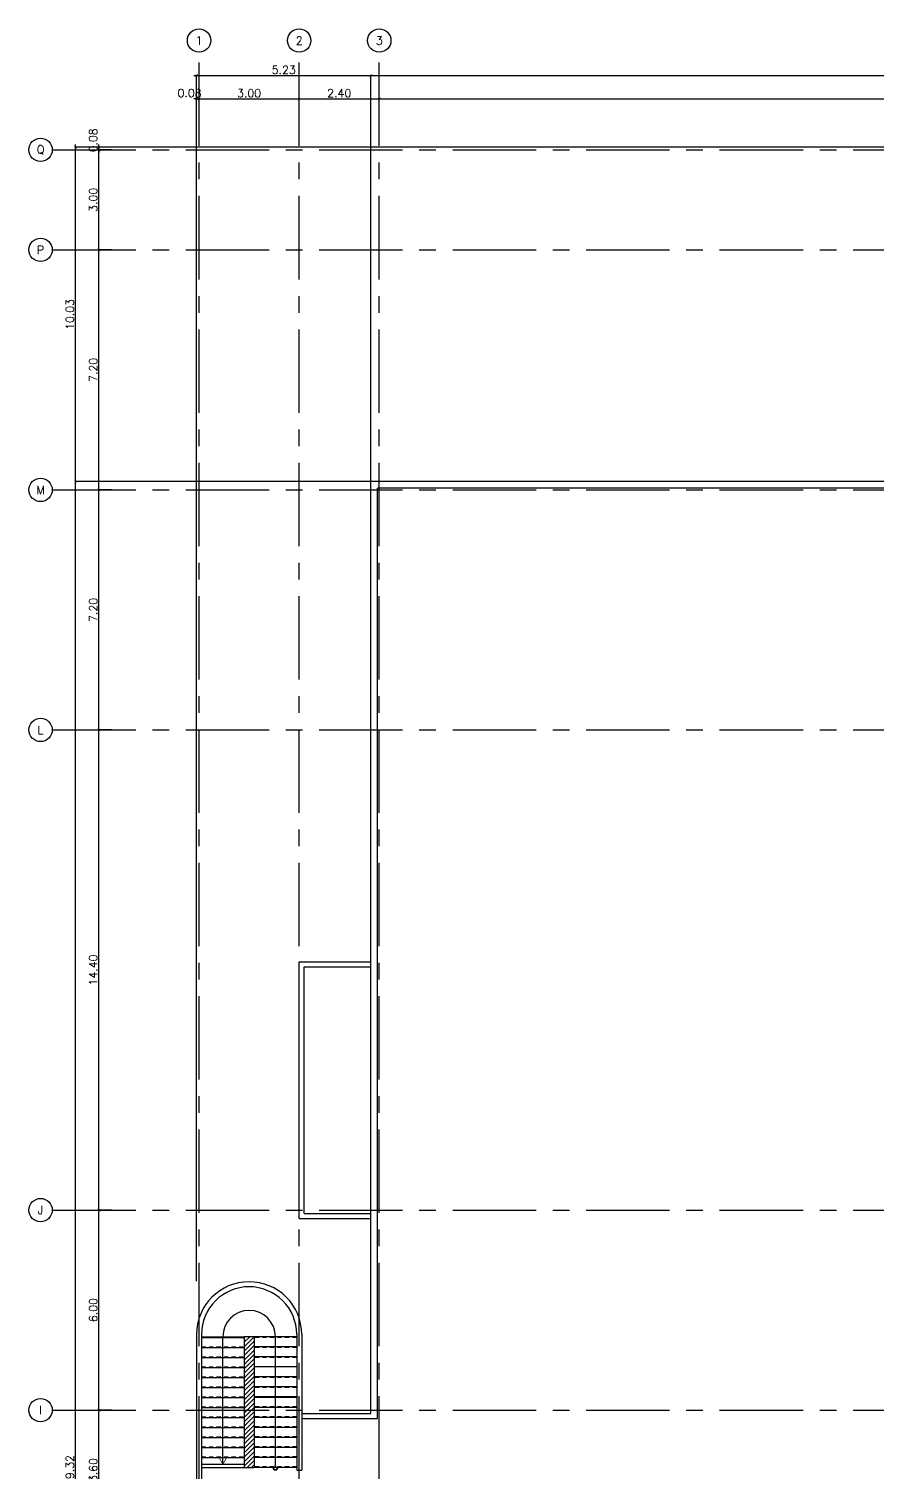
# Model space of a CAD drawing. Extents: x 88808 to 89103, y 39918 to 40001.
# Drawn here: x 88965.67 to 88991.09, y 39957.84 to 40001.13 of the extents above; entities that cross this region are included whole.
import ezdxf
from ezdxf.enums import TextEntityAlignment as Align

# ---------------------------------------------------------------- set-up
doc = ezdxf.new("R2010")
doc.units = 0
doc.header["$MEASUREMENT"] = 0
doc.header["$PDMODE"] = 34
doc.linetypes.add('CENTERX2', pattern=[4, 2.5, -0.5, 0.5, -0.5])
doc.linetypes.add('HIDDEN2', pattern=[0.1875, 0.125, -0.0625])
doc.layers.get('0').update_dxf_attribs({"linetype": 'CONTINUOUS'})
doc.layers.get('DEFPOINTS').update_dxf_attribs({"linetype": 'CONTINUOUS'})
for name, color, linetype in [('AX', 6, 'CONTINUOUS'), ('AX-CR', 2, 'CONTINUOUS'), ('AX-DIM', 4, 'CONTINUOUS'), ('AX-TXT', 2, 'CONTINUOUS'), ('AXES', 11, 'CENTERX2'), ('HAT', 8, 'CONTINUOUS'), ('PROJ-L', 3, 'CONTINUOUS'), ('ROOF', 2, 'CONTINUOUS'), ('STR', 5, 'CONTINUOUS'), ('WALL', 2, 'CONTINUOUS')]:
    doc.layers.add(name, color=color, linetype=linetype)
doc.styles.add('ROMANS', font='ROMANS.shx')
doc.dimstyles.new('DIM-OUT', dxfattribs={"dimscale": 0, "dimtxt": 0.24, "dimasz": 0.08, "dimexe": 0.02, "dimexo": 0.02, "dimgap": 0.05, "dimtad": 1, "dimzin": 0, "dimdsep": 46, "dimtxsty": 'ROMANS', "dimblk1": 'ARCHTICK', "dimblk2": 'ARCHTICK', "dimsah": 1, "dimcen": 0.01, "dimdle": 0.08, "dimclrd": 4, "dimclre": 4, "dimclrt": 2, "dimadec": 0, "dimazin": 0, "dimtp": 2, "dimtm": 2, "dimtfac": 0.114286, "dimtix": 1, "dimtmove": 2, "dimatfit": 3, "dimldrblk": 'ARCHTICK', "dimfxl": 0, "dimtolj": 1, "dimtzin": 0, "dimarcsym": 0})

# ---------------------------------------------------------------- blocks, each defined once
blk = doc.blocks.new('_ARCHTICK')
at = {"color": 0, "linetype": 'ByBlock', "const_width": 0.15}
blk.add_lwpolyline([(-0.5, -0.5), (0.5, 0.5)], dxfattribs=at)
blk = doc.blocks.new('*D351')
at = {"layer": 'AX-DIM', "color": 4, "lineweight": -2}
for p, q in [((88976.091, 39999.028), (89008.651, 39999.028)), ((88976.171, 39998.648), (88976.171, 39999.048)), ((89008.571, 39998.648), (89008.571, 39999.048))]:
    blk.add_line(p, q, dxfattribs=at)
at = {"layer": 'DEFPOINTS', "color": 0}
for p in [(89008.571, 39999.028), (88976.171, 39998.628), (89008.571, 39998.628)]:
    blk.add_point(p, dxfattribs=at)
at = {"layer": 'AX-DIM', "color": 4, "lineweight": -2, "xscale": 0.08, "yscale": 0.08, "zscale": 0.08, "rotation": 180}
blk.add_blockref('_ARCHTICK', (88976.171, 39999.028), dxfattribs=at)
at = {"layer": 'AX-DIM', "color": 4, "lineweight": -2, "xscale": 0.08, "yscale": 0.08, "zscale": 0.08}
blk.add_blockref('_ARCHTICK', (89008.571, 39999.028), dxfattribs=at)
at = {"layer": 'AX-DIM', "color": 2, "insert": (88992.371, 39999.198), "char_height": 0.24, "attachment_point": 5, "style": 'ROMANS'}
blk.add_mtext('\\A1;32.40', dxfattribs=at)
blk = doc.blocks.new('AXU')
at = {"layer": 'AX-CR'}
blk.add_circle((0, 350), 350, dxfattribs=at)
at = {"layer": 'AX-TXT', "style": 'ROMANS'}
blk.add_attdef('AX', text='', height=250, dxfattribs=at).set_placement((0, 350), align=Align.MIDDLE)
blk = doc.blocks.new('*D359')
at = {"layer": 'AX-DIM', "color": 4, "lineweight": -2}
for p, q in [((88970.696, 39999.028), (88970.616, 39999.028)), ((88970.696, 39998.648), (88970.696, 39999.048)), ((88970.696, 39999.028), (88970.771, 39999.028)), ((88970.771, 39998.648), (88970.771, 39999.048)), ((88970.771, 39999.028), (88970.851, 39999.028))]:
    blk.add_line(p, q, dxfattribs=at)
at = {"layer": 'DEFPOINTS', "color": 0}
for p in [(88970.771, 39999.028), (88970.696, 39998.628), (88970.771, 39998.628)]:
    blk.add_point(p, dxfattribs=at)
at = {"layer": 'AX-DIM', "color": 4, "lineweight": -2, "xscale": 0.08, "yscale": 0.08, "zscale": 0.08}
blk.add_blockref('_ARCHTICK', (88970.696, 39999.028), dxfattribs=at)
at = {"layer": 'AX-DIM', "color": 4, "lineweight": -2, "xscale": 0.08, "yscale": 0.08, "zscale": 0.08, "rotation": 180}
blk.add_blockref('_ARCHTICK', (88970.771, 39999.028), dxfattribs=at)
at = {"layer": 'AX-DIM', "color": 2, "insert": (88970.487, 39999.203), "char_height": 0.24, "attachment_point": 5, "style": 'ROMANS'}
blk.add_mtext('\\A1;0.08', dxfattribs=at)
blk = doc.blocks.new('*D360')
at = {"layer": 'AX-DIM', "color": 4, "lineweight": -2}
for p, q in [((88970.691, 39999.028), (88973.851, 39999.028)), ((88970.771, 39998.648), (88970.771, 39999.048)), ((88973.771, 39998.648), (88973.771, 39999.048))]:
    blk.add_line(p, q, dxfattribs=at)
at = {"layer": 'DEFPOINTS', "color": 0}
for p in [(88973.771, 39999.028), (88970.771, 39998.628), (88973.771, 39998.628)]:
    blk.add_point(p, dxfattribs=at)
at = {"layer": 'AX-DIM', "color": 4, "lineweight": -2, "xscale": 0.08, "yscale": 0.08, "zscale": 0.08, "rotation": 180}
blk.add_blockref('_ARCHTICK', (88970.771, 39999.028), dxfattribs=at)
at = {"layer": 'AX-DIM', "color": 4, "lineweight": -2, "xscale": 0.08, "yscale": 0.08, "zscale": 0.08}
blk.add_blockref('_ARCHTICK', (88973.771, 39999.028), dxfattribs=at)
at = {"layer": 'AX-DIM', "color": 2, "insert": (88972.271, 39999.198), "char_height": 0.24, "attachment_point": 5, "style": 'ROMANS'}
blk.add_mtext('\\A1;3.00', dxfattribs=at)
blk = doc.blocks.new('*D361')
at = {"layer": 'AX-DIM', "color": 4, "lineweight": -2}
for p, q in [((88973.691, 39999.028), (88976.251, 39999.028)), ((88973.771, 39998.648), (88973.771, 39999.048)), ((88976.171, 39998.648), (88976.171, 39999.048))]:
    blk.add_line(p, q, dxfattribs=at)
at = {"layer": 'DEFPOINTS', "color": 0}
for p in [(88976.171, 39999.028), (88973.771, 39998.628), (88976.171, 39998.628)]:
    blk.add_point(p, dxfattribs=at)
at = {"layer": 'AX-DIM', "color": 4, "lineweight": -2, "xscale": 0.08, "yscale": 0.08, "zscale": 0.08, "rotation": 180}
blk.add_blockref('_ARCHTICK', (88973.771, 39999.028), dxfattribs=at)
at = {"layer": 'AX-DIM', "color": 4, "lineweight": -2, "xscale": 0.08, "yscale": 0.08, "zscale": 0.08}
blk.add_blockref('_ARCHTICK', (88976.171, 39999.028), dxfattribs=at)
at = {"layer": 'AX-DIM', "color": 2, "insert": (88974.971, 39999.198), "char_height": 0.24, "attachment_point": 5, "style": 'ROMANS'}
blk.add_mtext('\\A1;2.40', dxfattribs=at)
blk = doc.blocks.new('*D362')
at = {"layer": 'AX-DIM', "color": 4, "lineweight": -2}
for p, q in [((88968.151, 39994.5), (88967.751, 39994.5)), ((88967.771, 39987.22), (88967.771, 39994.58)), ((88968.151, 39987.3), (88967.751, 39987.3))]:
    blk.add_line(p, q, dxfattribs=at)
at = {"layer": 'DEFPOINTS', "color": 0}
for p in [(88967.771, 39994.5), (88968.171, 39994.5), (88968.171, 39987.3)]:
    blk.add_point(p, dxfattribs=at)
at = {"layer": 'AX-DIM', "color": 4, "lineweight": -2, "xscale": 0.08, "yscale": 0.08, "zscale": 0.08}
for p, rotation in [((88967.771, 39994.5), 90), ((88967.771, 39987.3), 270)]:
    blk.add_blockref('_ARCHTICK', p, dxfattribs=dict(at, rotation=rotation))
at = {"layer": 'AX-DIM', "color": 2, "insert": (88967.601, 39990.9), "char_height": 0.24, "attachment_point": 5, "rotation": 90, "style": 'ROMANS'}
blk.add_mtext('\\A1;7.20', dxfattribs=at)
blk = doc.blocks.new('*D363')
at = {"layer": 'AX-DIM', "color": 4, "lineweight": -2}
for p, q in [((88968.151, 39997.5), (88967.751, 39997.5)), ((88967.771, 39994.42), (88967.771, 39997.58)), ((88968.151, 39994.5), (88967.751, 39994.5))]:
    blk.add_line(p, q, dxfattribs=at)
at = {"layer": 'DEFPOINTS', "color": 0}
for p in [(88967.771, 39997.5), (88968.171, 39997.5), (88968.171, 39994.5)]:
    blk.add_point(p, dxfattribs=at)
at = {"layer": 'AX-DIM', "color": 4, "lineweight": -2, "xscale": 0.08, "yscale": 0.08, "zscale": 0.08}
for p, rotation in [((88967.771, 39997.5), 90), ((88967.771, 39994.5), 270)]:
    blk.add_blockref('_ARCHTICK', p, dxfattribs=dict(at, rotation=rotation))
at = {"layer": 'AX-DIM', "color": 2, "insert": (88967.601, 39996), "char_height": 0.24, "attachment_point": 5, "rotation": 90, "style": 'ROMANS'}
blk.add_mtext('\\A1;3.00', dxfattribs=at)
blk = doc.blocks.new('*D364')
at = {"layer": 'AX-DIM', "color": 4, "lineweight": -2}
for p, q in [((88967.771, 39997.575), (88967.771, 39997.655)), ((88968.151, 39997.575), (88967.751, 39997.575)), ((88968.151, 39997.5), (88967.751, 39997.5)), ((88967.771, 39997.5), (88967.771, 39997.575)), ((88967.771, 39997.5), (88967.771, 39997.42))]:
    blk.add_line(p, q, dxfattribs=at)
at = {"layer": 'DEFPOINTS', "color": 0}
for p in [(88967.771, 39997.575), (88968.171, 39997.575), (88968.171, 39997.5)]:
    blk.add_point(p, dxfattribs=at)
at = {"layer": 'AX-DIM', "color": 4, "lineweight": -2, "xscale": 0.08, "yscale": 0.08, "zscale": 0.08}
for p, rotation in [((88967.771, 39997.575), 270), ((88967.771, 39997.5), 90)]:
    blk.add_blockref('_ARCHTICK', p, dxfattribs=dict(at, rotation=rotation))
at = {"layer": 'AX-DIM', "color": 2, "insert": (88967.596, 39997.784), "char_height": 0.24, "attachment_point": 5, "rotation": 90, "style": 'ROMANS'}
blk.add_mtext('\\A1;0.08', dxfattribs=at)
blk = doc.blocks.new('AXL')
at = {"layer": 'AX-CR'}
blk.add_circle((-350, 0), 350, dxfattribs=at)
at = {"layer": 'AX-TXT', "style": 'ROMANS'}
blk.add_attdef('AX', text='', height=250, dxfattribs=at).set_placement((-350, 0), align=Align.MIDDLE)
blk = doc.blocks.new('*D365')
at = {"layer": 'AX-DIM', "color": 4, "lineweight": -2}
for p, q in [((88968.151, 39980.1), (88967.751, 39980.1)), ((88967.771, 39965.62), (88967.771, 39980.18)), ((88968.151, 39965.7), (88967.751, 39965.7))]:
    blk.add_line(p, q, dxfattribs=at)
at = {"layer": 'DEFPOINTS', "color": 0}
for p in [(88967.771, 39980.1), (88968.171, 39980.1), (88968.171, 39965.7)]:
    blk.add_point(p, dxfattribs=at)
at = {"layer": 'AX-DIM', "color": 4, "lineweight": -2, "xscale": 0.08, "yscale": 0.08, "zscale": 0.08}
for p, rotation in [((88967.771, 39980.1), 90), ((88967.771, 39965.7), 270)]:
    blk.add_blockref('_ARCHTICK', p, dxfattribs=dict(at, rotation=rotation))
at = {"layer": 'AX-DIM', "color": 2, "insert": (88967.601, 39972.9), "char_height": 0.24, "attachment_point": 5, "rotation": 90, "style": 'ROMANS'}
blk.add_mtext('\\A1;14.40', dxfattribs=at)
blk = doc.blocks.new('*D366')
at = {"layer": 'AX-DIM', "color": 4, "lineweight": -2}
for p, q in [((88968.151, 39965.7), (88967.751, 39965.7)), ((88967.771, 39959.62), (88967.771, 39965.78)), ((88968.151, 39959.7), (88967.751, 39959.7))]:
    blk.add_line(p, q, dxfattribs=at)
at = {"layer": 'DEFPOINTS', "color": 0}
for p in [(88967.771, 39965.7), (88968.171, 39965.7), (88968.171, 39959.7)]:
    blk.add_point(p, dxfattribs=at)
at = {"layer": 'AX-DIM', "color": 4, "lineweight": -2, "xscale": 0.08, "yscale": 0.08, "zscale": 0.08}
for p, rotation in [((88967.771, 39965.7), 90), ((88967.771, 39959.7), 270)]:
    blk.add_blockref('_ARCHTICK', p, dxfattribs=dict(at, rotation=rotation))
at = {"layer": 'AX-DIM', "color": 2, "insert": (88967.601, 39962.7), "char_height": 0.24, "attachment_point": 5, "rotation": 90, "style": 'ROMANS'}
blk.add_mtext('\\A1;6.00', dxfattribs=at)
blk = doc.blocks.new('*D367')
at = {"layer": 'AX-DIM', "color": 4, "lineweight": -2}
for p, q in [((88970.616, 39999.728), (88976.001, 39999.728)), ((88970.696, 39963.57), (88970.696, 39999.748)), ((88975.921, 39987.57), (88975.921, 39999.748))]:
    blk.add_line(p, q, dxfattribs=at)
at = {"layer": 'DEFPOINTS', "color": 0}
for p in [(88975.921, 39999.728), (88975.921, 39987.55), (88970.696, 39963.55)]:
    blk.add_point(p, dxfattribs=at)
at = {"layer": 'AX-DIM', "color": 4, "lineweight": -2, "xscale": 0.08, "yscale": 0.08, "zscale": 0.08, "rotation": 180}
blk.add_blockref('_ARCHTICK', (88970.696, 39999.728), dxfattribs=at)
at = {"layer": 'AX-DIM', "color": 4, "lineweight": -2, "xscale": 0.08, "yscale": 0.08, "zscale": 0.08}
blk.add_blockref('_ARCHTICK', (88975.921, 39999.728), dxfattribs=at)
at = {"layer": 'AX-DIM', "color": 2, "insert": (88973.309, 39999.898), "char_height": 0.24, "attachment_point": 5, "style": 'ROMANS'}
blk.add_mtext('\\A1;5.23', dxfattribs=at)
blk = doc.blocks.new('*D368')
at = {"layer": 'AX-DIM', "color": 4, "lineweight": -2}
for p, q in [((88968.151, 39987.3), (88967.751, 39987.3)), ((88967.771, 39980.02), (88967.771, 39987.38)), ((88968.151, 39980.1), (88967.751, 39980.1))]:
    blk.add_line(p, q, dxfattribs=at)
at = {"layer": 'DEFPOINTS', "color": 0}
for p in [(88967.771, 39987.3), (88968.171, 39987.3), (88968.171, 39980.1)]:
    blk.add_point(p, dxfattribs=at)
at = {"layer": 'AX-DIM', "color": 4, "lineweight": -2, "xscale": 0.08, "yscale": 0.08, "zscale": 0.08}
for p, rotation in [((88967.771, 39987.3), 90), ((88967.771, 39980.1), 270)]:
    blk.add_blockref('_ARCHTICK', p, dxfattribs=dict(at, rotation=rotation))
at = {"layer": 'AX-DIM', "color": 2, "insert": (88967.601, 39983.7), "char_height": 0.24, "attachment_point": 5, "rotation": 90, "style": 'ROMANS'}
blk.add_mtext('\\A1;7.20', dxfattribs=at)
blk = doc.blocks.new('*D369')
at = {"layer": 'AX-DIM', "color": 4, "lineweight": -2}
for p, q in [((88967.071, 39987.47), (88967.071, 39997.655)), ((89009.696, 39997.575), (88967.051, 39997.575)), ((88967.751, 39987.55), (88967.051, 39987.55))]:
    blk.add_line(p, q, dxfattribs=at)
at = {"layer": 'DEFPOINTS', "color": 0}
for p in [(88967.071, 39997.575), (89009.716, 39997.575), (88967.771, 39987.55)]:
    blk.add_point(p, dxfattribs=at)
at = {"layer": 'AX-DIM', "color": 4, "lineweight": -2, "xscale": 0.08, "yscale": 0.08, "zscale": 0.08}
for p, rotation in [((88967.071, 39997.575), 90), ((88967.071, 39987.55), 270)]:
    blk.add_blockref('_ARCHTICK', p, dxfattribs=dict(at, rotation=rotation))
at = {"layer": 'AX-DIM', "color": 2, "insert": (88966.901, 39992.562), "char_height": 0.24, "attachment_point": 5, "rotation": 90, "style": 'ROMANS'}
blk.add_mtext('\\A1;10.03', dxfattribs=at)
blk = doc.blocks.new('*D377')
at = {"layer": 'AX-DIM', "color": 4, "lineweight": -2}
for p, q in [((88975.901, 39987.55), (88967.051, 39987.55)), ((88967.071, 39928.15), (88967.071, 39987.63)), ((88975.901, 39928.23), (88967.051, 39928.23))]:
    blk.add_line(p, q, dxfattribs=at)
at = {"layer": 'DEFPOINTS', "color": 0}
for p in [(88967.071, 39987.55), (88975.921, 39987.55), (88975.921, 39928.23)]:
    blk.add_point(p, dxfattribs=at)
at = {"layer": 'AX-DIM', "color": 4, "lineweight": -2, "xscale": 0.08, "yscale": 0.08, "zscale": 0.08}
for p, rotation in [((88967.071, 39987.55), 90), ((88967.071, 39928.23), 270)]:
    blk.add_blockref('_ARCHTICK', p, dxfattribs=dict(at, rotation=rotation))
at = {"layer": 'AX-DIM', "color": 2, "insert": (88966.901, 39957.89), "char_height": 0.24, "attachment_point": 5, "rotation": 90, "style": 'ROMANS'}
blk.add_mtext('\\A1;59.32', dxfattribs=at)
blk = doc.blocks.new('*D378')
at = {"layer": 'AX-DIM', "color": 4, "lineweight": -2}
for p, q in [((88968.151, 39959.7), (88967.751, 39959.7)), ((88967.771, 39956.02), (88967.771, 39959.78)), ((88968.151, 39956.1), (88967.751, 39956.1))]:
    blk.add_line(p, q, dxfattribs=at)
at = {"layer": 'DEFPOINTS', "color": 0}
for p in [(88967.771, 39959.7), (88968.171, 39959.7), (88968.171, 39956.1)]:
    blk.add_point(p, dxfattribs=at)
at = {"layer": 'AX-DIM', "color": 4, "lineweight": -2, "xscale": 0.08, "yscale": 0.08, "zscale": 0.08}
for p, rotation in [((88967.771, 39959.7), 90), ((88967.771, 39956.1), 270)]:
    blk.add_blockref('_ARCHTICK', p, dxfattribs=dict(at, rotation=rotation))
at = {"layer": 'AX-DIM', "color": 2, "insert": (88967.601, 39957.9), "char_height": 0.24, "attachment_point": 5, "rotation": 90, "style": 'ROMANS'}
blk.add_mtext('\\A1;3.60', dxfattribs=at)
blk = doc.blocks.new('*D405')
at = {"layer": 'AX-DIM', "color": 4, "lineweight": -2}
for p, q in [((88975.841, 39999.728), (89092.981, 39999.728)), ((88975.921, 39999.348), (88975.921, 39999.748)), ((89092.901, 39987.57), (89092.901, 39999.748))]:
    blk.add_line(p, q, dxfattribs=at)
at = {"layer": 'DEFPOINTS', "color": 0}
for p in [(89092.901, 39999.728), (88975.921, 39999.328), (89092.901, 39987.55)]:
    blk.add_point(p, dxfattribs=at)
at = {"layer": 'AX-DIM', "color": 4, "lineweight": -2, "xscale": 0.08, "yscale": 0.08, "zscale": 0.08, "rotation": 180}
blk.add_blockref('_ARCHTICK', (88975.921, 39999.728), dxfattribs=at)
at = {"layer": 'AX-DIM', "color": 4, "lineweight": -2, "xscale": 0.08, "yscale": 0.08, "zscale": 0.08}
blk.add_blockref('_ARCHTICK', (89092.901, 39999.728), dxfattribs=at)
at = {"layer": 'AX-DIM', "color": 2, "insert": (89034.411, 39999.898), "char_height": 0.24, "attachment_point": 5, "style": 'ROMANS'}
blk.add_mtext('\\A1;116.98', dxfattribs=at)

msp = doc.modelspace()

# ---------------------------------------------------------------- hatches: boundary and pattern name
at = {"layer": 'HAT', "linetype": 'Continuous'}
h = msp.add_hatch(dxfattribs=at)
h.set_pattern_fill('ANSI31', color=256, scale=0.75, style=0)
h.set_pattern_definition([(45, (157.44106, 0), (-0.06629126074, 0.06629126074), [])])
h.paths.add_polyline_path([(88972.4213, 39961.8998), (88972.1213, 39961.8998), (88972.1213, 39959.6996), (88972.4213, 39959.6996)])
h.paths.add_polyline_path([(88972.4213, 39959.6996), (88972.1213, 39959.6996), (88972.1213, 39957.9798), (88972.4213, 39957.9798)])

# ---------------------------------------------------------------- linework, layer by layer
for p, q in [((88972.4213, 39961.8998), (88972.1213, 39961.8998)), ((88972.1213, 39961.8998), (88972.1213, 39957.9798)), ((88972.4213, 39961.8998), (88972.4213, 39957.9798)), ((88972.5331, 39960.0998), (88972.4213, 39960.0998)), ((88972.5011, 39960.0798), (88972.4213, 39960.0798)), ((88972.1213, 39957.9798), (88972.4213, 39957.9798))]:
    msp.add_line(p, q)
at = {"layer": 'AXES'}
for p, q in [((88970.7713, 39921.6153), (88970.7713, 40000.4279)), ((88973.7713, 39921.6153), (88973.7713, 40000.4279)), ((88976.1713, 39921.6153), (88976.1713, 40000.4279)), ((88966.3713, 39997.4996), (89034.4113, 39997.4996)), ((88966.3713, 39994.4996), (89034.4113, 39994.4996)), ((88966.3713, 39987.2996), (89034.4113, 39987.2996)), ((88966.3713, 39980.0996), (89034.4113, 39980.0996)), ((88966.3713, 39965.6996), (89034.4113, 39965.6996)), ((88966.3713, 39959.6996), (89034.4113, 39959.6996))]:
    msp.add_line(p, q, dxfattribs=at)
at = {"layer": 'PROJ-L'}
for p, q in [((88973.7713, 39973.1496), (88975.9213, 39973.1496)), ((88973.7713, 39965.4508), (88973.7713, 39973.1496)), ((88973.9213, 39972.9996), (88975.9213, 39972.9996)), ((88973.9213, 39965.6008), (88973.9213, 39972.9996)), ((88973.9213, 39965.6008), (88975.9213, 39965.6008)), ((88973.7713, 39965.4508), (88975.9213, 39965.4508))]:
    msp.add_line(p, q, dxfattribs=at)
at = {"layer": 'ROOF'}
for p, q in [((89008.5713, 39987.5496), (88975.9213, 39987.5496)), ((89008.3713, 39987.3496), (88976.1213, 39987.3496)), ((88973.8463, 39959.5996), (88975.9213, 39959.5996)), ((88973.8463, 39959.4496), (88976.1213, 39959.4496))]:
    msp.add_line(p, q, dxfattribs=at)
at = {"layer": 'ROOF', "color": 0, "linetype": 'Continuous'}
for p, q in [((88975.9213, 39959.5996), (88975.9213, 39987.5496)), ((88976.1213, 39959.4496), (88976.1213, 39987.3496))]:
    msp.add_line(p, q, dxfattribs=at)
at = {"layer": 'STR', "linetype": 'HIDDEN2'}
for p, q in [((88970.8463, 39961.8998), (88972.1213, 39961.8998)), ((88970.8463, 39961.8798), (88972.1213, 39961.8798)), ((88973.6963, 39961.8798), (88972.4213, 39961.8798)), ((88970.8463, 39961.5998), (88972.1213, 39961.5998)), ((88970.8463, 39961.2998), (88972.1213, 39961.2998)), ((88973.6963, 39961.5798), (88972.4213, 39961.5798)), ((88973.6963, 39961.2798), (88972.4213, 39961.2798)), ((88970.8463, 39960.9998), (88972.1213, 39960.9998)), ((88970.8463, 39960.9798), (88972.1213, 39960.9798)), ((88970.8463, 39960.6998), (88972.1213, 39960.6998)), ((88973.6963, 39960.6798), (88972.4213, 39960.6798)), ((88970.8463, 39960.3998), (88972.1213, 39960.3998)), ((88970.8463, 39960.0998), (88972.1213, 39960.0998)), ((88973.6963, 39960.3798), (88972.4213, 39960.3798)), ((88970.8463, 39959.7998), (88972.1213, 39959.7998)), ((88973.6963, 39959.7998), (88972.4213, 39959.7998)), ((88970.8463, 39959.4998), (88972.1213, 39959.4998)), ((88970.8463, 39959.1998), (88972.1213, 39959.1998)), ((88973.6963, 39959.4998), (88972.4213, 39959.4998)), ((88973.6963, 39959.1998), (88972.4213, 39959.1998)), ((88970.8463, 39958.8998), (88972.1213, 39958.8998)), ((88973.6963, 39958.8998), (88972.4213, 39958.8998)), ((88970.8463, 39958.5998), (88972.1213, 39958.5998)), ((88970.8463, 39958.2998), (88972.1213, 39958.2998)), ((88973.6963, 39958.5998), (88972.4213, 39958.5998)), ((88973.6963, 39958.2998), (88972.4213, 39958.2998)), ((88973.6963, 39957.9998), (88972.4213, 39957.9998))]:
    msp.add_line(p, q, dxfattribs=at)
at = {"layer": 'STR'}
for p, q in [((88970.8463, 39961.8998), (88972.1213, 39961.8998)), ((88970.8463, 39961.8798), (88972.1213, 39961.8798)), ((88971.4838, 39958.0798), (88971.4838, 39961.9022)), ((88973.6963, 39961.8998), (88972.4213, 39961.8998)), ((88973.0588, 39957.9798), (88973.0588, 39961.9022)), ((88970.8463, 39961.5798), (88972.1213, 39961.5798)), ((88970.8463, 39961.2798), (88972.1213, 39961.2798)), ((88973.6963, 39961.5998), (88972.4213, 39961.5998)), ((88973.6963, 39961.2998), (88972.4213, 39961.2998)), ((88970.8463, 39960.9798), (88972.1213, 39960.9798)), ((88973.6963, 39960.9998), (88972.4213, 39960.9998)), ((88970.8463, 39960.6798), (88972.1213, 39960.6798)), ((88973.6963, 39960.6998), (88972.4213, 39960.6998)), ((88970.8463, 39960.3798), (88972.1213, 39960.3798)), ((88970.8463, 39960.0798), (88972.1213, 39960.0798)), ((88973.6963, 39960.3998), (88972.4213, 39960.3998)), ((88973.6963, 39960.0998), (88972.4213, 39960.0998)), ((88973.6963, 39960.0798), (88972.4213, 39960.0798)), ((88970.8463, 39959.7798), (88972.1213, 39959.7798)), ((88973.6963, 39959.7798), (88972.4213, 39959.7798)), ((88970.8463, 39959.4798), (88972.1213, 39959.4798)), ((88970.8463, 39959.1798), (88972.1213, 39959.1798)), ((88973.6963, 39959.4798), (88972.4213, 39959.4798)), ((88973.6963, 39959.1798), (88972.4213, 39959.1798)), ((88970.8463, 39958.8798), (88972.1213, 39958.8798)), ((88973.6963, 39958.8798), (88972.4213, 39958.8798)), ((88970.8463, 39958.5798), (88972.1213, 39958.5798)), ((88970.8463, 39958.2798), (88972.1213, 39958.2798)), ((88973.6963, 39958.5798), (88972.4213, 39958.5798)), ((88973.6963, 39958.2798), (88972.4213, 39958.2798)), ((88970.8463, 39958.0798), (88972.1213, 39958.0798)), ((88970.8463, 39957.9798), (88972.1213, 39957.9798)), ((88973.6963, 39957.9798), (88972.4213, 39957.9798))]:
    msp.add_line(p, q, dxfattribs=at)
at = {"layer": 'STR', "const_width": 0.0215}
msp.add_lwpolyline([(88971.5993, 39958.2798), (88971.3684, 39958.2798), (88971.4838, 39958.0798)], close=True, dxfattribs=at)
at = {"layer": 'STR'}
for centre, radius, start, end in [((88972.2713, 39961.9022), 0.7875, 0, 180), ((88973.0588, 39957.9798), 0.075, 180, 0), ((88973.0588, 39957.9798), 0.065, 180, 0)]:
    msp.add_arc(centre, radius, start, end, dxfattribs=at)
at = {"layer": 'WALL'}
for p, q in [((88970.6963, 39961.9751), (88970.6963, 39956.1996)), ((88970.8463, 39961.9751), (88970.8463, 39956.3496)), ((88973.6963, 39961.9751), (88973.6963, 39957.8965)), ((88973.8463, 39961.9751), (88973.8463, 39957.8965)), ((88973.6963, 39957.8965), (88973.8463, 39957.8965))]:
    msp.add_line(p, q, dxfattribs=at)
for radius, start, end in [(1.575, 90, 180), (1.575, 359.99997, 90), (1.425, 90, 180.00002), (1.425, 359.99997, 90)]:
    msp.add_arc((88972.2713, 39961.9751), radius, start, end, dxfattribs=at)

# ---------------------------------------------------------------- block references
at = {"layer": 'AX', "xscale": 0.001000000003841706, "yscale": 0.000999999996565748, "zscale": 0.001}
for name, p, values in [('AXU', (88970.7713, 40000.4279), {'AX': '1'}), ('AXU', (88973.7713, 40000.4279), {'AX': '2'}), ('AXU', (88976.1713, 40000.4279), {'AX': '3'}), ('AXL', (88966.3713, 39997.4996), {'AX': 'Q'}), ('AXL', (88966.3713, 39994.4996), {'AX': 'P'}), ('AXL', (88966.3713, 39987.2996), {'AX': 'M'}), ('AXL', (88966.3713, 39980.0996), {'AX': 'L'}), ('AXL', (88966.3713, 39965.6996), {'AX': 'J'}), ('AXL', (88966.3713, 39959.6996), {'AX': 'I'})]:
    msp.add_blockref(name, p, dxfattribs=at).add_auto_attribs(values)

# ---------------------------------------------------------------- dimensions: what is measured, and where the dimension line sits
at = {"layer": 'AX-DIM'}
for base, p1, p2, picture, middle in [((88975.9213208292, 39999.7279439237), (88970.6963208292, 39963.5495624405), (88975.9213208292, 39987.5495624405), '*D367', (88973.3088208292, 39999.8979439237)), ((89092.9013, 39999.7279), (88975.9213, 39999.3279), (89092.9013, 39987.5496), '*D405', (89034.4113, 39999.8979)), ((88973.7713, 39999.0279), (88970.7713, 39998.6279), (88973.7713, 39998.6279), '*D360', (88972.2713, 39999.1979)), ((88976.1713, 39999.0279), (88973.7713, 39998.6279), (88976.1713, 39998.6279), '*D361', (88974.9713, 39999.1979)), ((89008.5713, 39999.0279), (88976.1713, 39998.6279), (89008.5713, 39998.6279), '*D351', (88992.3713, 39999.1979))]:
    dim = msp.add_linear_dim(base=base, p1=p1, p2=p2, dimstyle='DIM-OUT', override={"dimscale": 1}, dxfattribs=at)
    dim.commit()
    dim.dimension.update_dxf_attribs({"geometry": picture, "text_midpoint": middle})
dim = msp.add_linear_dim(base=(88970.7713208292, 39999.0279439237), p1=(88970.6963208292, 39998.6279439237), p2=(88970.7713208292, 39998.6279439237), dimstyle='DIM-OUT', override={"dimscale": 1}, dxfattribs=at)
dim.commit()
dim.dimension.update_dxf_attribs({"geometry": '*D359', "text_midpoint": (88970.4865522207, 39999.2029439237), "dimtype": 160})
dim = msp.add_linear_dim(base=(88967.7713208292, 39997.5745624405), p1=(88968.1713208292, 39997.4995624405), p2=(88968.1713208292, 39997.5745624405), angle=90, dimstyle='DIM-OUT', override={"dimscale": 1}, dxfattribs=at)
dim.commit()
dim.dimension.update_dxf_attribs({"geometry": '*D364', "text_midpoint": (88967.5963208292, 39997.7844382291), "dimtype": 160})
for base, p1, p2, picture, middle in [((88967.0713208292, 39997.5745624405), (88967.7713208292, 39987.5495624405), (89009.7163208292, 39997.5745624405), '*D369', (88966.9013208292, 39992.5620624405)), ((88967.7713, 39997.4996), (88968.1713, 39994.4996), (88968.1713, 39997.4996), '*D363', (88967.6013, 39995.9996)), ((88967.7713, 39994.4996), (88968.1713, 39987.2996), (88968.1713, 39994.4996), '*D362', (88967.6013, 39990.8996)), ((88967.7713, 39987.2996), (88968.1713, 39980.0996), (88968.1713, 39987.2996), '*D368', (88967.6013, 39983.6996)), ((88967.7713, 39980.0996), (88968.1713, 39965.6996), (88968.1713, 39980.0996), '*D365', (88967.6013, 39972.8996)), ((88967.7713, 39965.6996), (88968.1713, 39959.6996), (88968.1713, 39965.6996), '*D366', (88967.6013, 39962.6996)), ((88967.7713, 39959.6996), (88968.1713, 39956.0996), (88968.1713, 39959.6996), '*D378', (88967.6013, 39957.8996))]:
    dim = msp.add_linear_dim(base=base, p1=p1, p2=p2, angle=90, dimstyle='DIM-OUT', override={"dimscale": 1}, dxfattribs=at)
    dim.commit()
    dim.dimension.update_dxf_attribs({"geometry": picture, "text_midpoint": middle})
at = {"layer": 'AX-DIM', "color": 4}
dim = msp.add_linear_dim(base=(88967.0713, 39987.5496), p1=(88975.9213, 39928.2296), p2=(88975.9213, 39987.5496), angle=90, dimstyle='DIM-OUT', override={"dimscale": 1, "dimclre": 4}, dxfattribs=at)
dim.commit()
dim.dimension.update_dxf_attribs({"geometry": '*D377', "text_midpoint": (88966.9013, 39957.8896)})

doc.saveas('drawing.dxf')
